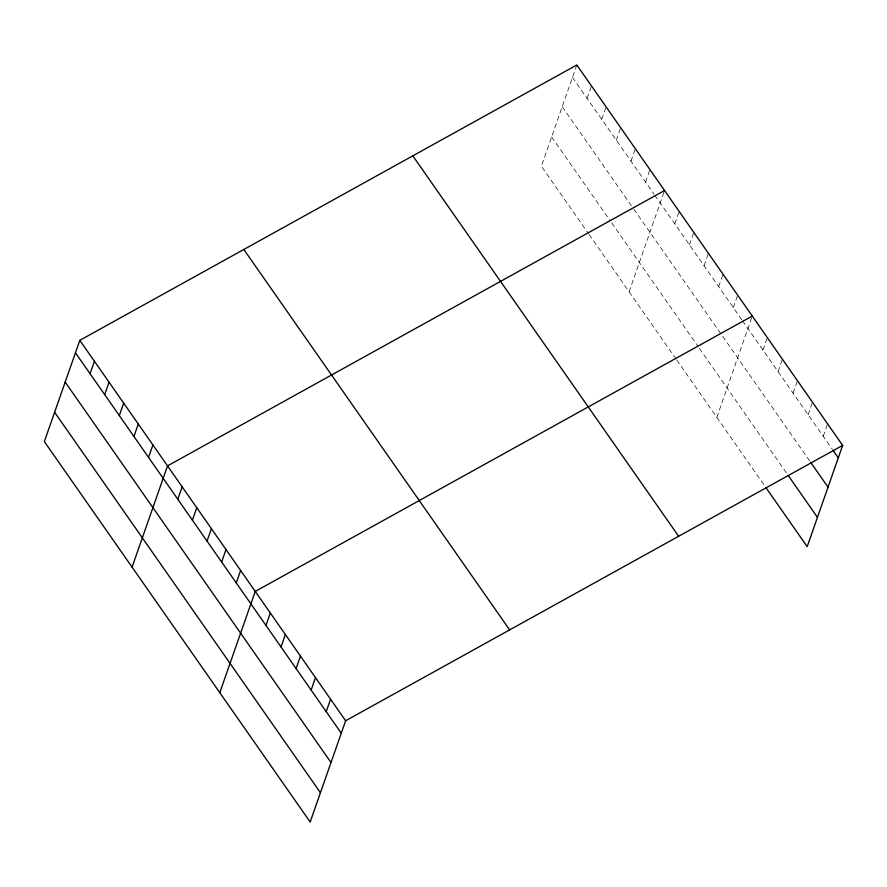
<?xml version="1.0" encoding="UTF-8"?>
<svg xmlns="http://www.w3.org/2000/svg" width="887" height="887" viewBox="0 0 887 887"><rect width="100%" height="100%" fill="white"/><g stroke="black" fill="none" stroke-linecap="round" stroke-linejoin="round"><path stroke-width="0.67" stroke-dasharray="4.43 3.33" d="M576.827 64.973L541.369 166.235L588.314 233.414M587.094 98.346L591.452 85.906M601.719 119.268L606.076 106.828M616.332 140.19L620.689 127.75M630.956 161.124L635.314 148.672M645.57 182.046L649.927 169.594M629.094 291.779L664.551 190.517M674.819 223.89L679.176 211.439M689.432 244.812L693.789 232.361M704.056 265.734L708.414 253.283M718.67 286.656L723.027 274.216M733.294 307.578L737.651 295.138M716.807 417.322L752.276 316.06M762.975 350.066L767.333 337.614M778.043 371.62L782.401 359.168M793.1 393.174L797.457 380.734M808.168 414.739L812.525 402.288M823.225 436.293L827.582 423.842M572.47 77.424L654.041 194.153M654.806 195.251L741.754 319.697M742.53 320.795L831.951 448.778M562.214 106.728L632.996 208.046M633.773 209.144L809.798 461.063M551.636 136.931L610.112 220.619M611.653 222.825L697.836 346.163M699.377 348.369L786.536 473.104M589.079 234.512L676.027 358.947M676.803 360.055L765.171 486.531"/><path stroke-width="1.33" d="M79.808 340.342L44.35 441.593L310.173 822.027L345.631 720.765L842.65 445.407L576.827 64.973L79.808 340.342L345.631 720.765M90.075 373.704L94.432 361.264M104.688 394.637L109.046 382.186M119.313 415.559L123.67 403.108M133.937 436.482L138.294 424.03M148.55 457.404L152.908 444.952M132.074 567.137L167.532 465.875L664.551 190.517M177.788 499.248L182.145 486.797M192.412 520.17L196.77 507.73M207.037 541.092L211.394 528.652M221.65 562.014L226.008 549.574M236.275 582.947L240.632 570.496M219.788 692.68L255.245 591.418L752.276 316.06M265.956 625.424L270.313 612.972M281.013 646.978L285.381 634.538M296.081 668.543L300.438 656.092M311.149 690.097L315.506 677.646M326.205 711.651L330.563 699.211M842.65 445.407L807.192 546.658L765.969 487.662M832.738 449.909L838.293 457.847M810.585 462.194L828.026 487.163M788.122 475.377L817.448 517.354M412.81 155.846L678.633 536.269M243.825 249.469L509.648 629.892M75.45 352.782L341.273 733.205M65.183 382.097L331.006 762.521M54.617 412.289L320.429 792.712"/></g></svg>
